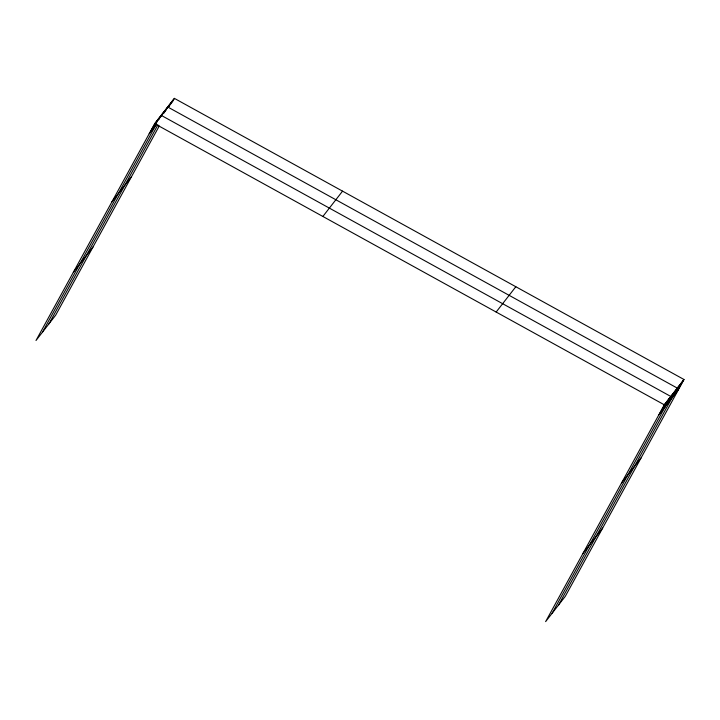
<?xml version="1.0" encoding="UTF-8"?>
<svg xmlns="http://www.w3.org/2000/svg" width="720" height="720" viewBox="0 0 720 720"><rect width="100%" height="100%" fill="white"/><g stroke="black" fill="none" stroke-linecap="round" stroke-linejoin="round"><path stroke-width="1.08" d="M684 379.503L664.326 404.82L545.625 621.63L565.299 596.313L684 379.503L174.375 98.37L154.701 123.687L36 340.497L55.674 315.18L159.273 125.955M150.129 132.534L155.628 122.49M151.056 131.337L156.555 121.302M151.983 130.14L157.482 120.105M152.91 128.952L155.907 123.471M156.906 121.653L158.409 118.917M153.837 127.755L156.834 122.283M158.337 119.547L159.336 117.72M154.764 126.567L156.267 123.822M158.265 120.177L160.263 116.523M42.489 332.136L155.7 125.37M159.192 118.98L161.19 115.335L670.815 396.468L552.123 613.278M160.623 116.874L162.117 114.138M161.046 116.595L163.044 112.941M162.477 114.489L163.971 111.753M163.404 113.292L164.898 110.556M163.827 113.013L165.825 109.368M164.259 112.734L166.752 108.171M48.987 323.784L157.914 124.812M165.681 110.628L167.679 106.974L677.313 388.116L558.612 604.917M167.139 108.486L168.642 105.75M168.093 107.253L169.596 104.517M168.552 106.938L170.55 103.293M169.011 106.623L171.504 102.06M170.46 104.481L172.458 100.827M171.414 103.248L173.412 99.603M172.872 101.106L174.375 98.37M659.763 413.667L665.253 403.632M660.69 412.47L666.18 402.435M661.617 411.282L667.107 401.238M662.544 410.085L668.034 400.05M663.471 408.888L668.961 398.853M664.398 407.7L669.888 397.665M666.252 405.315L671.751 395.271M667.179 404.118L672.678 394.083M668.106 402.921L673.605 392.886M669.033 401.733L674.532 391.698M669.96 400.536L675.459 390.501M670.887 399.348L676.386 389.304M672.768 396.918L678.267 386.883M673.731 395.694L679.221 385.65M674.685 394.461L680.175 384.426M675.639 393.228L681.129 383.193M676.593 392.004L682.092 381.969M677.547 390.771L683.046 380.736M149.202 133.722L156.627 124.173M111.843 201.96L131.517 176.643M73.359 272.259L93.033 246.942M322.875 216.459L342.549 191.142M496.152 312.048L515.826 286.731M658.836 414.855L678.501 389.538M621.477 483.093L641.151 457.776M582.984 553.392L602.658 528.075M154.701 123.687L664.326 404.82"/></g></svg>
